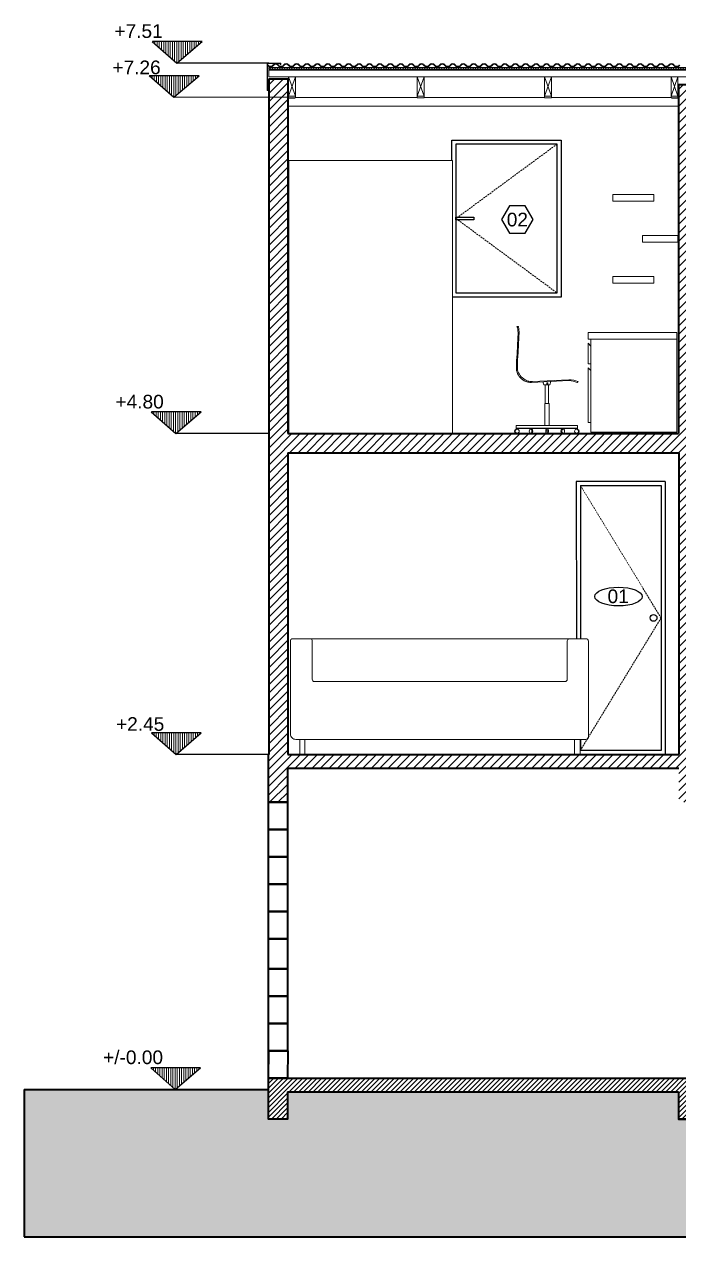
# Model space of a CAD drawing. Header units: metres. Extents: x -2569 to 4336, y -4195 to 694.
# Drawn here: x 1770 to 2249, y -194 to 694 of the extents above; entities that cross this region are included whole.
import ezdxf
from ezdxf.enums import TextEntityAlignment as Align

# ---------------------------------------------------------------- set-up
doc = ezdxf.new("R2010")
doc.units = ezdxf.units.M
doc.header["$LTSCALE"] = 5
doc.header["$MEASUREMENT"] = 0
doc.linetypes.add('HIDDEN', pattern=[0.375, 0.25, -0.125])
doc.layers.get('0').update_dxf_attribs({"color": 253})
for name, color, linetype, lineweight in [('A-ANNO-NOTE', 7, 'Continuous', 35), ('A-DOOR-FULL', 181, 'Continuous', 25), ('A-ELEV-MBE1', 7, 'Continuous', 35), ('A-ELEV-PATT', 255, 'Continuous', 18), ('A-FLOR-LEVL', 7, 'Continuous', 35), ('A-FLOR-PATT', 253, 'Continuous', 18), ('A-FURN', 253, 'Continuous', 18), ('A-FURN-', 253, 'Continuous', 0), ('A-GLAZ-FULL', 4, 'Continuous', 25), ('A-SECT-MCUT', 7, 'Continuous', 35), ('A-SECT-PATT', 8, 'Continuous', 18), ('A-WALL-FULL', 7, 'Continuous', 35), ('APERTURE FINESTRE', 130, 'Continuous', 18), ('TETTO', 36, 'Continuous', 18)]:
    doc.layers.add(name, color=color, linetype=linetype, lineweight=lineweight)
doc.layers.add('quote', color=82, linetype='Continuous')
doc.styles.add('ARIAL', font='arial.ttf')

# ---------------------------------------------------------------- blocks, each defined once
blk = doc.blocks.new('rotella')
for p, q in [((931.5, 585.2), (931.3, 584.5)), ((931.7, 585.3), (931.5, 585.2)), ((933.6, 585.3), (933.8, 585.2)), ((933.8, 585.2), (934, 584.5)), ((931.3, 584.5), (931.3, 582.5)), ((931.3, 582.5), (931.5, 581.8)), ((931.5, 581.8), (931.9, 581.5)), ((931.9, 581.5), (933.4, 581.5)), ((932.7, 581.5), (932.7, 583.7)), ((933.8, 581.8), (933.4, 581.5)), ((934, 582.5), (933.8, 581.8)), ((934, 584.5), (934, 582.5))]:
    blk.add_line(p, q)

msp = doc.modelspace()

# ---------------------------------------------------------------- hatches: boundary and pattern name
at = {"layer": 'A-ELEV-PATT'}
h = msp.add_hatch(dxfattribs=at)
h.set_pattern_fill('ANSI31', color=256, scale=0.5, angle=225, style=0)
h.set_pattern_definition([(270, (22330.2234, -12500.8747), (1.5875, -4e-15), [])])
h.paths.add_polyline_path([(1863.49, 681.48), (1881.89, 665.63), (1900.29, 681.48)])
h = msp.add_hatch(dxfattribs=at)
h.set_pattern_fill('ANSI31', color=256, scale=0.5, angle=225, style=0)
h.set_pattern_definition([(270, (22328.0339, -12525.8507), (1.5875, -4e-15), [])])
h.paths.add_polyline_path([(1861.3, 656.51), (1879.7, 640.65), (1898.1, 656.51)])
h = msp.add_hatch(dxfattribs=at)
h.set_pattern_fill('ANSI31', color=256, scale=0.5, angle=225, style=0)
h.set_pattern_definition([(270, (22329.6151, -13007.1827), (1.5875, -4e-15), [])])
h.paths.add_polyline_path([(1862.88, 175.18), (1881.28, 159.32), (1899.68, 175.18)])
h = msp.add_hatch(dxfattribs=at)
h.set_pattern_fill('ANSI31', color=256, scale=0.5, angle=225, style=0)
h.set_pattern_definition([(270, (22329.027, -13252.4449), (1.5875, -4e-15), [])])
h.paths.add_polyline_path([(1862.29, -70.09), (1880.69, -85.94), (1899.09, -70.09)])
at = {"layer": 'A-FLOR-PATT'}
h = msp.add_hatch(dxfattribs=at)
h.set_pattern_fill('ANSI31', color=256, scale=0.5, angle=225, style=0)
h.set_pattern_definition([(270, (22329.4624, -12772.1049), (1.5875, -4e-15), [])])
h.paths.add_polyline_path([(1862.73, 410.25), (1881.13, 394.4), (1899.53, 410.25)])
at = {"layer": 'A-SECT-PATT'}
h = msp.add_hatch(dxfattribs=at)
h.set_pattern_fill('ANSI31', color=256, scale=35)
h.paths.add_polyline_path([(1963.04, 380.37), (2249.04, 380.39), (2249.04, 159.37), (1963.04, 159.37)], flags=16)
edge = h.paths.add_edge_path(flags=0)
edge.add_line((1966.57, 244.19), (2181.01, 244.19))
edge.add_arc((2181.24, 242.51), 1.69, 0, 97.65476, ccw=False)
edge.add_line((2182.93, 242.51), (2182.93, 172.82))
edge.add_arc((2180.96, 172.45), 2.01, -90, 10.864, ccw=False)
edge.add_line((2180.96, 170.44), (2177.13, 170.44))
edge.add_line((2177.13, 170.44), (2177.13, 159.42))
edge.add_line((2177.13, 159.42), (2176.99, 159.37))
edge.add_line((2176.99, 159.37), (2176.99, 170.44))
edge.add_line((2176.99, 170.44), (1968.94, 170.44))
edge.add_arc((1968.79, 174.31), 3.87, 180, 272.13607, ccw=False)
edge.add_line((1964.92, 174.31), (1964.92, 242.2))
edge.add_arc((1966.57, 242.51), 1.68, 90, 190.60524, ccw=False)
edge = h.paths.add_edge_path(flags=0)
edge.add_arc((2230.64, 256.82), 2.5, 0, 360)
h.paths.add_polyline_path([(1962.75, 124.37), (1962.75, 149.37), (2249.05, 149.37), (2249.05, 124.37), (2264.05, 124.37), (2264.05, 149.37), (2548.29, 149.37), (2548.29, 124.37), (2563, 124.37), (2563, 159.37), (2562.29, 159.37), (2562.29, 654.28), (2548.29, 654.28), (2548.29, 159.37), (2487.6, 159.37), (2487.6, 159.37), (2486.59, 159.37), (2486.11, 159.37), (2485.59, 159.37), (2485.07, 159.37), (2484.58, 159.37), (2483.85, 159.37), (2483.23, 159.37), (2483.23, 159.37), (2454.83, 159.37), (2454.83, 159.37), (2450.73, 159.37), (2443.53, 159.37), (2443.53, 159.36), (2437.13, 159.36), (2387.54, 159.37), (2387.55, 159.31), (2383.51, 159.31), (2383.51, 159.37), (2374.01, 159.37), (2374.01, 159.37), (2372.52, 159.37), (2372, 159.37), (2371.48, 159.37), (2370.26, 159.37), (2369.71, 159.37), (2369.64, 159.37), (2355.06, 159.37), (2355.06, 159.36), (2348.66, 159.36), (2334.33, 159.37), (2334.32, 159.31), (2330.22, 159.31), (2263.09, 159.37), (2263.04, 380.39), (2263.01, 380.29), (2263.01, 394.49), (2263.01, 394.55), (2263.01, 650.06), (2248.91, 650.06), (2248.91, 640.06), (2248.91, 394.54), (2163.42, 394.49), (2163.42, 394.31), (2141.25, 394.37), (2141.25, 394.48), (2103.49, 394.45), (2103.49, 394.37), (2058.49, 394.37), (1987.15, 394.37), (1987.15, 394.37), (1963.04, 394.37), (1963.04, 654.27), (1949.04, 654.28), (1949.04, 159.37), (1948.75, 159.37), (1948.75, 124.37)])
h = msp.add_hatch(dxfattribs=at)
h.set_pattern_fill('ANSI31', color=256, scale=20, style=0)
h.set_pattern_definition([(45, (1771.68, -205.523), (-1.767767, 1.767767), [])])
h.paths.add_polyline_path([(2563, -77.61), (2549, -77.61), (2263.76, -77.61), (2248.84, -77.61), (1962.75, -77.61), (1948.75, -77.61), (1948.75, -107.61), (1962.75, -107.61), (1962.75, -87.61), (2248.84, -87.61), (2248.84, -107.61), (2263.76, -107.61), (2263.76, -87.61), (2549, -87.61), (2549, -107.61), (2563, -107.61)])
h = msp.add_hatch(dxfattribs=at)
h.set_pattern_fill('DOTS', color=256, scale=100, style=0)
h.set_pattern_definition([(0, (-2937.2965, -475.3844), (3.125, 6.25), [0, -6.25])])
h.paths.add_polyline_path([(2549, -107.61), (2549, -87.61), (2263.76, -87.61), (2263.76, -107.61), (2248.84, -107.61), (2248.84, -87.61), (1962.75, -87.61), (1962.75, -107.61), (1948.82, -107.61), (1948.68, -85.9), (1770.1, -85.9), (1770.1, -193.81), (2703.04, -193.81), (2703.04, -145.9), (2703.04, -119.94), (2703.04, -110.9), (2703.04, -95.9), (2703.04, -82.85), (2563, -82.85), (2563, -107.61)])
at = {"layer": 'TETTO'}
h = msp.add_hatch(dxfattribs=at)
h.set_pattern_fill('ANSI31', color=256, scale=10, style=0)
h.set_pattern_definition([(45, (-95.307, -1143.1071), (-0.8838835, 0.8838835), [])])
h.paths.add_polyline_path([(2562.11, 662.59), (1949.04, 662.59), (1949.04, 661.09), (2562.11, 661.09)])

# ---------------------------------------------------------------- linework, layer by layer
at = {"layer": 'A-ANNO-NOTE'}
for p, q in [((1948.75, -77.61), (1948.75, 159.37)), ((1770.1, -85.9), (1948.75, -85.9)), ((1770.1, -193.81), (2703.04, -193.81))]:
    msp.add_line(p, q, dxfattribs=at)
at = {"layer": 'A-DOOR-FULL'}
for p, q in [((2239.09, 359.43), (2174.09, 359.43)), ((2174.09, 359.43), (2174.11, 244.19)), ((2174.09, 356.43), (2174.09, 356.43)), ((2177.09, 356.43), (2236.09, 356.43)), ((2177.09, 356.43), (2177.09, 244.19)), ((2236.09, 356.43), (2236.13, 162.43)), ((2239.09, 359.43), (2239.09, 159.43)), ((2177.13, 170.44), (2177.13, 162.42)), ((2236.13, 162.43), (2177.13, 162.42))]:
    msp.add_line(p, q, dxfattribs=at)
msp.add_circle((2230.64, 259.43), 2.5, dxfattribs=at)
at = {"layer": 'A-ELEV-MBE1'}
for p, q in [((2248.91, 650.06), (2248.91, 394.54)), ((1963.04, 394.37), (2248.91, 394.54)), ((1963.04, 380.39), (2249.04, 380.39)), ((1770.1, -85.9), (1770.1, -193.81))]:
    msp.add_line(p, q, dxfattribs=at)
at = {"layer": 'A-FLOR-LEVL'}
for p, q in [((1949.04, 654.28), (1949.04, 159.37)), ((1949.04, 654.28), (1963.04, 654.28)), ((1963.04, 654.28), (1963.04, 394.37)), ((2248.91, 650.06), (2263.01, 650.06)), ((1963.04, 380.37), (1963.04, 159.37))]:
    msp.add_line(p, q, dxfattribs=at)
at = {"layer": 'A-FURN'}
for p, q in [((2130.65, 472.92), (2131.7, 472.92)), ((2247.75, 468.56), (2182.75, 468.56)), ((2182.75, 463.56), (2182.75, 468.56)), ((2247.75, 463.56), (2182.75, 463.56)), ((2184.75, 463.56), (2184.75, 395.56)), ((2247.75, 395.56), (2247.75, 468.56)), ((2182.75, 460.56), (2182.75, 445.56)), ((2184.75, 458.56), (2182.75, 460.56)), ((2184.75, 448.06), (2184.75, 456.06)), ((2182.75, 445.56), (2184.75, 445.56)), ((2184.75, 445.56), (2184.75, 448.06)), ((2184.75, 448.06), (2184.75, 447.56)), ((2182.75, 442.56), (2182.75, 402.56)), ((2182.75, 442.56), (2184.75, 440.56)), ((2175.52, 432.57), (2174.81, 431.94)), ((1963.04, 406.13), (1963.04, 394.37)), ((1963.49, 406.13, -0.02), (1963.04, 406.13)), ((2175.07, 400.23), (2130.03, 400.23)), ((2130.03, 398.34), (2130.03, 400.23)), ((2175.07, 398.23), (2175.07, 400.23)), ((2182.75, 402.56), (2184.75, 402.56)), ((1963.04, 394.37), (1987.15, 394.37)), ((2079.68, 394.31, 58.75), (2057.54, 394.37, 4.02)), ((2129.34, 396.14), (2128.89, 396.14)), ((2130.03, 398.23), (2131.44, 398.23)), ((2130.03, 397.58), (2130.03, 398.23)), ((2131.44, 397.62), (2130.03, 397.62)), ((2130.73, 397.62), (2130.31, 397.62)), ((2131.32, 397.62), (2130.9, 397.62)), ((2131.44, 398.23), (2131.44, 397.49)), ((2140.92, 394.65), (2140.35, 394.65)), ((2140.92, 397.62), (2140.51, 397.62)), ((2141.51, 394.65), (2140.92, 394.65)), ((2141.51, 397.62), (2141.1, 397.62)), ((2141.64, 396.14), (2142.24, 396.14)), ((2163.46, 396.14), (2162.87, 396.14)), ((2163.6, 397.62), (2164.01, 397.62)), ((2163.6, 394.65), (2164.19, 394.65)), ((2164.19, 397.62), (2164.6, 397.62)), ((2164.19, 394.65), (2164.76, 394.65)), ((2173.66, 398.23), (2173.66, 397.49)), ((2173.66, 397.62), (2175.07, 397.62)), ((2173.78, 397.62), (2174.19, 397.62)), ((2174.37, 397.62), (2174.78, 397.62)), ((2175.07, 397.58), (2175.07, 398.23)), ((2175.75, 396.14), (2176.21, 396.14)), ((2184.75, 395.56), (2247.75, 395.56)), ((1963.04, 242.2), (1963.04, 174.31)), ((1966.57, 244.19), (2181.01, 244.19)), ((1980.81, 242.51), (1980.82, 214.45)), ((2167.43, 214.45), (2167.43, 242.51)), ((2182.93, 172.82), (2182.93, 242.51)), ((1968.79, 170.44), (2180.96, 170.44)), ((1971.68, 170.44), (1971.68, 159.37)), ((1975.43, 159.37), (1975.43, 170.44)), ((2172.83, 170.44), (2172.83, 159.37)), ((2176.99, 159.37), (2176.99, 170.44)), ((1969.8, 159.37), (1973.55, 159.37)), ((2170.95, 159.37), (2175.11, 159.37))]:
    msp.add_line(p, q, dxfattribs=at)
at = {"layer": 'A-FURN', "color": 253}
msp.add_line((1982.5, 212.77), (2165.75, 212.77), dxfattribs=at)
at = {"layer": 'A-FURN'}
for points in [[(1963.59, 394.52), (2083.59, 394.52), (2083.59, 594.52), (1963.59, 594.52), (1963.59, 394.52)], [(2149.51, 432.35), (2150.28, 430.22), (2154.75, 430.22), (2155.41, 432.6)], [(2150.96, 400.23), (2150.96, 416.39), (2154.14, 416.39), (2154.14, 400.23)], [(2130.03, 397.62), (2130.31, 397.62)], [(2140.21, 397.59), (2140.21, 397.62), (2140.51, 397.62)], [(2164.9, 397.59), (2164.9, 397.62), (2164.6, 397.62)], [(2175.07, 397.62), (2174.78, 397.62)]]:
    msp.add_lwpolyline(points, dxfattribs=at)
for points in [[(2130.65, 472.92), (2131.12, 472.04), (2131.4, 470.61), (2131.5, 467.58), (2131.41, 464.85), (2131, 458.25), (2130.48, 449.46, 0.008603), (2130.33, 445.97, 0.01359), (2130.34, 440.45, 0.198397), (2135.9, 433.13, 0.083501), (2138.57, 432.12, 0.065658), (2141.38, 431.94), (2168.67, 433.2, -0.057119), (2174.81, 431.94, -0.028948)], [(2131.7, 472.92), (2131.83, 472.68), (2132.11, 471.25), (2132.21, 468.22), (2132.12, 465.49), (2131.71, 458.89), (2131.19, 450.1, 0.008603), (2131.04, 446.61, 0.01359), (2131.05, 441.09, 0.198397), (2136.61, 433.77, 0.083501), (2139.28, 432.76, 0.065658), (2142.09, 432.57), (2168.7, 433.84, -0.081098), (2175.52, 432.57)]]:
    msp.add_lwpolyline(points, format="xyb", dxfattribs=at)
for points in [[(2151.33, 430.22), (2153.72, 430.22), (2153.72, 416.39), (2151.33, 416.39)], [(2152.47, 431.67), (2153.15, 431.67), (2153.15, 430.35), (2152.47, 430.35)], [(2150.96, 416.39), (2150.96, 416.39), (2150.96, 416.45), (2150.96, 416.45)], [(2130.03, 398.34), (2175.07, 398.34), (2175.07, 398.23), (2130.03, 398.23)], [(2140.22, 398.23), (2141.63, 398.23), (2141.63, 397.62), (2140.22, 397.62)], [(2152.03, 397.62), (2153.45, 397.62), (2153.45, 396.32), (2152.03, 396.32)], [(2152.04, 398.23), (2153.45, 398.23), (2153.45, 397.62), (2152.04, 397.62)], [(2164.89, 398.23), (2163.47, 398.23), (2163.47, 397.62), (2164.89, 397.62)]]:
    msp.add_lwpolyline(points, close=True, dxfattribs=at)
for centre in [(2130.83, 396.14), (2174.27, 396.14)]:
    msp.add_circle(centre, 1.48, dxfattribs=at)
for centre, radius, start, end in [((2130.37, 396.14), 1.48, 81.24483, 278.75517), ((2174.72, 396.14), 1.48, 261.24483, 98.75517), ((1966.57, 242.51), 1.68, 90, 190.60524), ((1979.08, 242.51), 1.74, 0.01578, 75.17452), ((2169.11, 242.51), 1.68, 90, 180), ((2181.24, 242.51), 1.69, 0, 97.65476), ((1982.5, 214.45), 1.68, 180.01578, 270), ((2165.75, 214.45), 1.68, 270, 0), ((1968.79, 174.31), 3.87, 180, 272.13607), ((2180.96, 172.45), 2.01, 270, 10.864)]:
    msp.add_arc(centre, radius, start, end, dxfattribs=at)
for centre, start_param, end_param in [((2140.35, 396.14), 0, 3.141593), ((2140.92, 396.14), 3.141593, 6.283185), ((2141.22, 396.14), 3.141593, 4.712389), ((2141.51, 396.14), 3.141593, 6.283185)]:
    msp.add_ellipse(centre, major_axis=(0, 1.48), ratio=0.488012, start_param=start_param, end_param=end_param, dxfattribs=at)
at = {"layer": 'A-FURN', "extrusion": (0, 0, -1)}
for centre, start_param, end_param in [((2163.6, 396.14), 3.141593, 6.283185), ((2163.89, 396.14), 3.141593, 4.712389), ((2164.19, 396.14), 3.141593, 6.283185), ((2164.76, 396.14), 0, 3.141593), ((2164.76, 396.14), 0.193783, 3.141593)]:
    msp.add_ellipse(centre, major_axis=(0, 1.48), ratio=0.488012, start_param=start_param, end_param=end_param, dxfattribs=at)
at = {"layer": 'A-FURN-'}
msp.add_line((1963.49, 394.37), (1968.49, 394.37), dxfattribs=at)
for points in [[(2200.91, 564.54), (2230.91, 564.54), (2230.91, 569.54), (2200.91, 569.54), (2200.91, 564.54)], [(2222.48, 534.54), (2248.48, 534.54), (2248.48, 539.54), (2222.48, 539.54), (2222.48, 534.54)], [(2200.91, 504.54), (2230.91, 504.54), (2230.91, 509.54), (2200.91, 509.54), (2200.91, 504.54)]]:
    msp.add_lwpolyline(points, dxfattribs=at)
at = {"layer": 'A-GLAZ-FULL'}
for p, q in [((2083.04, 594.52), (2083.04, 609.43)), ((2083.04, 609.43), (2163.04, 609.43)), ((2086.04, 606.43), (2086.04, 497.43)), ((2160.04, 606.43), (2086.04, 606.43)), ((2160.04, 497.43), (2160.04, 606.43)), ((2163.04, 609.43), (2163.04, 494.43)), ((2086.04, 552.93), (2099.04, 552.93)), ((2086.04, 550.93), (2086.04, 552.93)), ((2099.04, 550.93), (2086.04, 550.93)), ((2099.04, 552.93), (2099.04, 550.93)), ((2086.04, 497.43), (2160.04, 497.43)), ((2163.04, 494.43), (2083.59, 494.43))]:
    msp.add_line(p, q, dxfattribs=at)
at = {"layer": 'A-SECT-MCUT'}
for p, q in [((1963.04, 159.37), (2249.04, 159.37)), ((1962.75, 149.37), (2249.05, 149.37)), ((1962.75, -77.61), (2248.84, -77.61)), ((1962.75, -87.61), (2248.76, -87.61))]:
    msp.add_line(p, q, dxfattribs=at)
for points in [[(1962.75, 149.37), (1962.75, 124.37), (1949.04, 124.37)], [(1962.75, -87.61), (1962.75, -107.61), (1948.75, -107.61), (1948.75, -77.61), (1962.75, -77.61)], [(2248.84, -77.61), (2263.76, -77.61)], [(2263.76, -87.61), (2263.76, -107.61), (2248.84, -107.61)], [(2248.84, -87.61), (2248.84, -107.61), (2263.76, -107.61)]]:
    msp.add_lwpolyline(points, dxfattribs=at)
for points in [[(1948.75, 124.37), (1962.75, 124.37), (1962.75, 104.37), (1948.75, 104.37)], [(1948.75, 104.37), (1962.75, 104.37), (1962.75, 84.37), (1948.75, 84.37)], [(1948.75, 84.37), (1962.75, 84.37), (1962.75, 64.37), (1948.75, 64.37)], [(1948.75, 64.37), (1962.75, 64.37), (1962.75, 44.37), (1948.75, 44.37)], [(1948.75, 44.37), (1962.75, 44.37), (1962.75, 24.37), (1948.75, 24.37)], [(1948.75, 24.37), (1962.75, 24.37), (1962.75, 2.39), (1948.75, 2.39)], [(1948.75, 2.39), (1962.75, 2.39), (1962.75, -17.61), (1948.75, -17.61)], [(1948.75, -17.61), (1962.75, -17.61), (1962.75, -37.61), (1948.75, -37.61)], [(1948.75, -37.61), (1962.75, -37.61), (1962.75, -57.61), (1948.75, -57.61)], [(1949.04, -57.61), (1963.04, -57.61), (1962.75, -77.61), (1948.75, -77.61)]]:
    msp.add_lwpolyline(points, close=True, dxfattribs=at)
at = {"layer": 'A-SECT-PATT'}
msp.add_line((1964.92, 242.2), (1964.92, 174.31), dxfattribs=at)
at = {"layer": 'A-WALL-FULL'}
msp.add_line((2249.04, 380.39), (2249.04, 159.37), dxfattribs=at)
at = {"layer": 'APERTURE FINESTRE', "linetype": 'HIDDEN'}
for p, q in [((2160.04, 606.43), (2086.04, 551.93)), ((2086.04, 551.93), (2160.04, 497.43)), ((2177.09, 356.43), (2236.11, 259.43)), ((2236.11, 259.43), (2177.13, 162.42))]:
    msp.add_line(p, q, dxfattribs=at)
at = {"layer": 'quote'}
for p, q in [((1863.73, 681.66), (1881.78, 665.67)), ((1900.27, 681.48), (1863.93, 681.48)), ((1881.78, 665.67), (1900.27, 681.48)), ((1949.04, 665.7), (1881.75, 665.7)), ((1861.54, 656.68), (1879.59, 640.69)), ((1898.08, 656.51), (1861.74, 656.51)), ((1879.59, 640.69), (1898.08, 656.51)), ((1963.04, 640.63), (1879.59, 640.69)), ((1862.97, 410.43), (1881.02, 394.44)), ((1899.51, 410.25), (1863.17, 410.25)), ((1881.02, 394.44), (1899.51, 410.25)), ((1949.04, 394.43), (1881.02, 394.43)), ((1863.12, 175.35), (1881.17, 159.36)), ((1899.66, 175.18), (1863.32, 175.18)), ((1881.17, 159.36), (1899.66, 175.18)), ((1948.75, 159.37), (1881.16, 159.37)), ((1862.74, -70.09), (1880.58, -85.9)), ((1899.07, -70.09), (1862.74, -70.09)), ((1880.58, -85.9), (1899.07, -70.09))]:
    msp.add_line(p, q, dxfattribs=at)
msp.add_lwpolyline([(2142.43, 551.22), (2136.65, 561.22), (2125.11, 561.22), (2119.33, 551.22), (2125.11, 541.22), (2136.65, 541.22)], close=True, dxfattribs=at)
msp.add_ellipse((2204.97, 275.05), major_axis=(-17.32, 0.04), ratio=0.395468, dxfattribs=at)
at = {"layer": 'TETTO'}
for p, q in [((1948.46, 664.47), (1948.07, 664.15)), ((1949.04, 662.59), (2562.11, 662.59)), ((1949.04, 661.09), (1949.04, 662.59)), ((1949.04, 661.09), (2263.01, 661.09)), ((1949.04, 660.63), (2263.01, 660.63)), ((1949.04, 660.63), (1949.04, 655.63)), ((1957.47, 664.7), (1957.77, 664.7)), ((2055.14, 664.47), (2054.75, 664.15)), ((2058.95, 664.47), (2059.34, 664.15)), ((2116.1, 664.47), (2115.71, 664.15)), ((2222.78, 664.47), (2222.39, 664.15)), ((2226.59, 664.47), (2226.98, 664.15)), ((1949.07, 655.63), (2263.01, 655.63)), ((1963.52, 650.06), (1963.04, 650.06)), ((1963.47, 650.06), (1963.47, 655.63)), ((1963.52, 655.63), (1963.52, 641.61)), ((1963.52, 655.63), (1968.52, 655.63)), ((1963.52, 655.63), (1968.52, 641.61)), ((1968.52, 655.63), (1963.52, 641.61)), ((1968.52, 655.63), (1968.52, 641.61)), ((2057.73, 655.63), (2057.73, 641.61)), ((2057.73, 655.63), (2062.73, 655.63)), ((2057.73, 655.63), (2062.73, 641.61)), ((2062.73, 655.63), (2057.73, 641.61)), ((2062.73, 655.63), (2062.73, 641.61)), ((2150.86, 655.63), (2150.86, 641.61)), ((2150.86, 655.63), (2155.86, 655.63)), ((2150.86, 655.63), (2155.86, 641.61)), ((2155.86, 655.63), (2150.86, 641.61)), ((2155.86, 655.63), (2155.86, 641.61)), ((2243.48, 655.63), (2243.48, 641.61)), ((2243.48, 655.63), (2248.48, 655.63)), ((2243.48, 655.63), (2248.48, 641.61)), ((2248.48, 655.63), (2243.48, 641.61)), ((2248.48, 640.23), (2248.48, 655.63)), ((2248.48, 655.63), (2248.48, 641.61)), ((2248.61, 655.63), (2562.11, 655.63)), ((1948.47, 646), (1948.47, 647)), ((1948.77, 647), (1948.47, 647)), ((1948.77, 645.7), (1948.77, 647)), ((1963.52, 641.61), (1968.52, 641.61)), ((1968.04, 640.06), (1968.04, 640.23)), ((1968.52, 640.63), (2057.73, 640.63)), ((2057.73, 641.61), (2062.73, 641.61)), ((2062.73, 640.63), (2150.86, 640.63)), ((2150.86, 641.61), (2155.86, 641.61)), ((2155.86, 640.63), (2243.48, 640.63)), ((2243.48, 641.61), (2248.48, 641.61)), ((2248.48, 645.06), (2248.91, 645.06)), ((1963.04, 634.14), (2248.91, 634.14))]:
    msp.add_line(p, q, dxfattribs=at)
for points in [[(1948.77, 645.7), (1947.77, 645.7), (1947.77, 665.7), (1957.77, 665.7), (1957.77, 664.7)], [(1948.47, 646), (1948.07, 646), (1948.07, 665.4), (1957.47, 665.4), (1957.47, 664.7)], [(1963.04, 650.06), (1963.04, 640.06), (1968.04, 640.06)], [(2248.91, 650.06), (2248.91, 640.06), (2243.91, 640.06)], [(1963.52, 641.61), (1963.52, 640.23), (1968.52, 640.23), (1968.52, 641.61)], [(2057.73, 641.61), (2057.73, 640.23), (2062.73, 640.23), (2062.73, 641.61)], [(2150.86, 641.61), (2150.86, 640.23), (2155.86, 640.23), (2155.86, 641.61)], [(2243.48, 641.61), (2243.48, 640.23), (2248.48, 640.23), (2248.48, 641.61)]]:
    msp.add_lwpolyline(points, dxfattribs=at)
for centre, radius, start, end in [((1950.36, 666.03), 2.97, 219.42406, 320.57594), ((1950.36, 666.03), 2.47, 219.42406, 320.57594), ((1954.17, 662.9), 2.47, 39.42406, 140.57594), ((1954.17, 662.9), 1.97, 39.42406, 140.57594), ((1957.98, 666.03), 2.97, 219.42406, 320.57594), ((1957.98, 666.03), 2.47, 219.42406, 320.57594), ((1961.79, 662.9), 2.47, 39.42406, 140.57594), ((1961.79, 662.9), 1.97, 39.42406, 140.57594), ((1965.6, 666.03), 2.97, 219.42406, 320.57594), ((1965.6, 666.03), 2.47, 219.42406, 320.57594), ((1969.41, 662.9), 2.47, 39.42406, 140.57594), ((1969.41, 662.9), 1.97, 39.42406, 140.57594), ((1973.22, 666.03), 2.97, 219.42406, 320.57594), ((1973.22, 666.03), 2.47, 219.42406, 320.57594), ((1977.03, 662.9), 2.47, 39.42406, 140.57594), ((1977.03, 662.9), 1.97, 39.42406, 140.57594), ((1980.84, 666.03), 2.97, 219.42406, 320.57594), ((1980.84, 666.03), 2.47, 219.42406, 320.57594), ((1984.65, 662.9), 2.47, 39.42406, 140.57594), ((1984.65, 662.9), 1.97, 39.42406, 140.57594), ((1988.46, 666.03), 2.97, 219.42406, 320.57594), ((1988.46, 666.03), 2.47, 219.42406, 320.57594), ((1992.27, 662.9), 2.47, 39.42406, 140.57594), ((1992.27, 662.9), 1.97, 39.42406, 140.57594), ((1996.08, 666.03), 2.97, 219.42406, 320.57594), ((1996.08, 666.03), 2.47, 219.42406, 320.57594), ((1999.89, 662.9), 2.47, 39.42406, 140.57594), ((1999.89, 662.9), 1.97, 39.42406, 140.57594), ((2003.7, 666.03), 2.97, 219.42406, 320.57594), ((2003.7, 666.03), 2.47, 219.42406, 320.57594), ((2007.51, 662.9), 2.47, 39.42406, 140.57594), ((2007.51, 662.9), 1.97, 39.42406, 140.57594), ((2011.32, 666.03), 2.97, 219.42406, 320.57594), ((2011.32, 666.03), 2.47, 219.42406, 320.57594), ((2015.13, 662.9), 2.47, 39.42406, 140.57594), ((2015.13, 662.9), 1.97, 39.42406, 140.57594), ((2018.94, 666.03), 2.97, 219.42406, 320.57594), ((2018.94, 666.03), 2.47, 219.42406, 320.57594), ((2022.75, 662.9), 2.47, 39.42406, 140.57594), ((2022.75, 662.9), 1.97, 39.42406, 140.57594), ((2026.56, 666.03), 2.97, 219.42406, 320.57594), ((2026.56, 666.03), 2.47, 219.42406, 320.57594), ((2030.37, 662.9), 2.47, 39.42406, 140.57594), ((2030.37, 662.9), 1.97, 39.42406, 140.57594), ((2034.18, 666.03), 2.97, 219.42406, 320.57594), ((2034.18, 666.03), 2.47, 219.42406, 320.57594), ((2037.99, 662.9), 2.47, 39.42406, 140.57594), ((2037.99, 662.9), 1.97, 39.42406, 140.57594), ((2041.8, 666.03), 2.97, 219.42406, 320.57594), ((2041.8, 666.03), 2.47, 219.42406, 320.57594), ((2045.61, 662.9), 2.47, 39.42406, 140.57594), ((2045.61, 662.9), 1.97, 39.42406, 140.57594), ((2049.42, 666.03), 2.97, 219.42406, 320.57594), ((2049.42, 666.03), 2.47, 219.42406, 320.57594), ((2053.23, 662.9), 2.47, 39.42406, 140.57594), ((2053.23, 662.9), 1.97, 39.42406, 140.57594), ((2057.04, 666.03), 2.97, 219.42406, 320.57594), ((2057.04, 666.03), 2.97, 219.42406, 320.57594), ((2057.04, 666.03), 2.47, 219.42406, 320.57594), ((2057.04, 666.03), 2.47, 219.42406, 320.57594), ((2060.85, 662.9), 2.47, 39.42406, 140.57594), ((2060.85, 662.9), 1.97, 39.42406, 140.57594), ((2064.66, 666.03), 2.97, 219.42406, 320.57594), ((2064.66, 666.03), 2.47, 219.42406, 320.57594), ((2068.47, 662.9), 2.47, 39.42406, 140.57594), ((2068.47, 662.9), 1.97, 39.42406, 140.57594), ((2072.28, 666.03), 2.97, 219.42406, 320.57594), ((2072.28, 666.03), 2.47, 219.42406, 320.57594), ((2076.09, 662.9), 2.47, 39.42406, 140.57594), ((2076.09, 662.9), 1.97, 39.42406, 140.57594), ((2079.9, 666.03), 2.97, 219.42406, 320.57594), ((2079.9, 666.03), 2.47, 219.42406, 320.57594), ((2083.71, 662.9), 2.47, 39.42406, 140.57594), ((2083.71, 662.9), 1.97, 39.42406, 140.57594), ((2087.52, 666.03), 2.97, 219.42406, 320.57594), ((2087.52, 666.03), 2.47, 219.42406, 320.57594), ((2091.33, 662.9), 2.47, 39.42406, 140.57594), ((2091.33, 662.9), 1.97, 39.42406, 140.57594), ((2095.14, 666.03), 2.97, 219.42406, 320.57594), ((2095.14, 666.03), 2.47, 219.42406, 320.57594), ((2098.95, 662.9), 2.47, 39.42406, 140.57594), ((2098.95, 662.9), 1.97, 39.42406, 140.57594), ((2102.76, 666.03), 2.97, 219.42406, 320.57594), ((2102.76, 666.03), 2.47, 219.42406, 320.57594), ((2106.57, 662.9), 2.47, 39.42406, 140.57594), ((2106.57, 662.9), 1.97, 39.42406, 140.57594), ((2110.38, 666.03), 2.97, 219.42406, 320.57594), ((2110.38, 666.03), 2.47, 219.42406, 320.57594), ((2114.19, 662.9), 2.47, 39.42406, 140.57594), ((2114.19, 662.9), 1.97, 39.42406, 140.57594), ((2118, 666.03), 2.97, 219.42406, 320.57594), ((2118, 666.03), 2.97, 219.42406, 320.57594), ((2118, 666.03), 2.47, 219.42406, 320.57594), ((2118, 666.03), 2.47, 219.42406, 320.57594), ((2121.81, 662.9), 2.47, 39.42406, 140.57594), ((2121.81, 662.9), 2.47, 39.42406, 140.57594), ((2121.81, 662.9), 1.97, 39.42406, 140.57594), ((2121.81, 662.9), 1.97, 39.42406, 140.57594), ((2125.62, 666.03), 2.97, 219.42406, 320.57594), ((2125.62, 666.03), 2.47, 219.42406, 320.57594), ((2129.43, 662.9), 2.47, 39.42406, 140.57594), ((2129.43, 662.9), 1.97, 39.42406, 140.57594), ((2133.24, 666.03), 2.97, 219.42406, 320.57594), ((2133.24, 666.03), 2.47, 219.42406, 320.57594), ((2137.05, 662.9), 2.47, 39.42406, 140.57594), ((2137.05, 662.9), 1.97, 39.42406, 140.57594), ((2140.86, 666.03), 2.97, 219.42406, 320.57594), ((2140.86, 666.03), 2.47, 219.42406, 320.57594), ((2144.67, 662.9), 2.47, 39.42406, 140.57594), ((2144.67, 662.9), 1.97, 39.42406, 140.57594), ((2148.48, 666.03), 2.97, 219.42406, 320.57594), ((2148.48, 666.03), 2.47, 219.42406, 320.57594), ((2152.29, 662.9), 2.47, 39.42406, 140.57594), ((2152.29, 662.9), 1.97, 39.42406, 140.57594), ((2156.1, 666.03), 2.97, 219.42406, 320.57594), ((2156.1, 666.03), 2.47, 219.42406, 320.57594), ((2159.91, 662.9), 2.47, 39.42406, 140.57594), ((2159.91, 662.9), 1.97, 39.42406, 140.57594), ((2163.72, 666.03), 2.97, 219.42406, 320.57594), ((2163.72, 666.03), 2.47, 219.42406, 320.57594), ((2167.53, 662.9), 2.47, 39.42406, 140.57594), ((2167.53, 662.9), 1.97, 39.42406, 140.57594), ((2171.34, 666.03), 2.97, 219.42406, 320.57594), ((2171.34, 666.03), 2.47, 219.42406, 320.57594), ((2175.15, 662.9), 2.47, 39.42406, 140.57594), ((2175.15, 662.9), 1.97, 39.42406, 140.57594), ((2178.96, 666.03), 2.97, 219.42406, 320.57594), ((2178.96, 666.03), 2.47, 219.42406, 320.57594), ((2182.77, 662.9), 2.47, 39.42406, 140.57594), ((2182.77, 662.9), 1.97, 39.42406, 140.57594), ((2186.58, 666.03), 2.97, 219.42406, 320.57594), ((2186.58, 666.03), 2.47, 219.42406, 320.57594), ((2190.39, 662.9), 2.47, 39.42406, 140.57594), ((2190.39, 662.9), 1.97, 39.42406, 140.57594), ((2194.2, 666.03), 2.97, 219.42406, 320.57594), ((2194.2, 666.03), 2.47, 219.42406, 320.57594), ((2198.01, 662.9), 2.47, 39.42406, 140.57594), ((2198.01, 662.9), 1.97, 39.42406, 140.57594), ((2201.82, 666.03), 2.97, 219.42406, 320.57594), ((2201.82, 666.03), 2.47, 219.42406, 320.57594), ((2205.63, 662.9), 2.47, 39.42406, 140.57594), ((2205.63, 662.9), 1.97, 39.42406, 140.57594), ((2209.44, 666.03), 2.97, 219.42406, 320.57594), ((2209.44, 666.03), 2.47, 219.42406, 320.57594), ((2213.25, 662.9), 2.47, 39.42406, 140.57594), ((2213.25, 662.9), 1.97, 39.42406, 140.57594), ((2217.06, 666.03), 2.97, 219.42406, 320.57594), ((2217.06, 666.03), 2.47, 219.42406, 320.57594), ((2220.87, 662.9), 2.47, 39.42406, 140.57594), ((2220.87, 662.9), 1.97, 39.42406, 140.57594), ((2224.68, 666.03), 2.97, 219.42406, 320.57594), ((2224.68, 666.03), 2.97, 219.42406, 320.57594), ((2224.68, 666.03), 2.47, 219.42406, 320.57594), ((2224.68, 666.03), 2.47, 219.42406, 320.57594), ((2228.49, 662.9), 2.47, 39.42406, 140.57594), ((2228.49, 662.9), 1.97, 39.42406, 140.57594), ((2232.3, 666.03), 2.97, 219.42406, 320.57594), ((2232.3, 666.03), 2.47, 219.42406, 320.57594), ((2236.11, 662.9), 2.47, 39.42406, 140.57594), ((2236.11, 662.9), 1.97, 39.42406, 140.57594), ((2239.92, 666.03), 2.97, 219.42406, 320.57594), ((2239.92, 666.03), 2.47, 219.42406, 320.57594), ((2243.73, 662.9), 2.47, 39.42406, 140.57594), ((2243.73, 662.9), 1.97, 39.42406, 140.57594), ((2247.54, 666.03), 2.97, 219.42406, 320.57594), ((2247.54, 666.03), 2.47, 219.42406, 320.57594)]:
    msp.add_arc(centre, radius, start, end, dxfattribs=at)

# ---------------------------------------------------------------- block references
at = {"layer": 'A-FURN', "xscale": 0.7292290704167355, "yscale": 0.7292290704167355, "zscale": 0.7292290704167355}
msp.add_blockref('rotella', (1472.62, -29.31), dxfattribs=at)

# ---------------------------------------------------------------- texts
at = {"layer": 'quote', "insert": (1836.06, 694.21), "char_height": 10, "attachment_point": 1, "style": 'ARIAL'}
msp.add_mtext_dynamic_manual_height_columns('+7.51', width=0.003, gutter_width=9, heights=[0], dxfattribs=at)
at = {"layer": 'quote', "char_height": 10, "attachment_point": 1, "style": 'ARIAL'}
for s, insert in [('+7.26', (1834.58, 667.63)), ('+4.80', (1836.83, 422.8)), ('+2.45', (1837.23, 186.72)), ('+/-0.00', (1827.77, -57.37))]:
    msp.add_mtext(s, dxfattribs=dict(at, insert=insert))
at = {"layer": 'quote', "style": 'ARIAL'}
for tag, p in [('02', (2130.95, 551.17)), ('01', (2204.72, 275.25))]:
    msp.add_attdef(tag, text='', height=10, dxfattribs=at).set_placement(p, align=Align.MIDDLE_CENTER)

doc.saveas('drawing.dxf')
